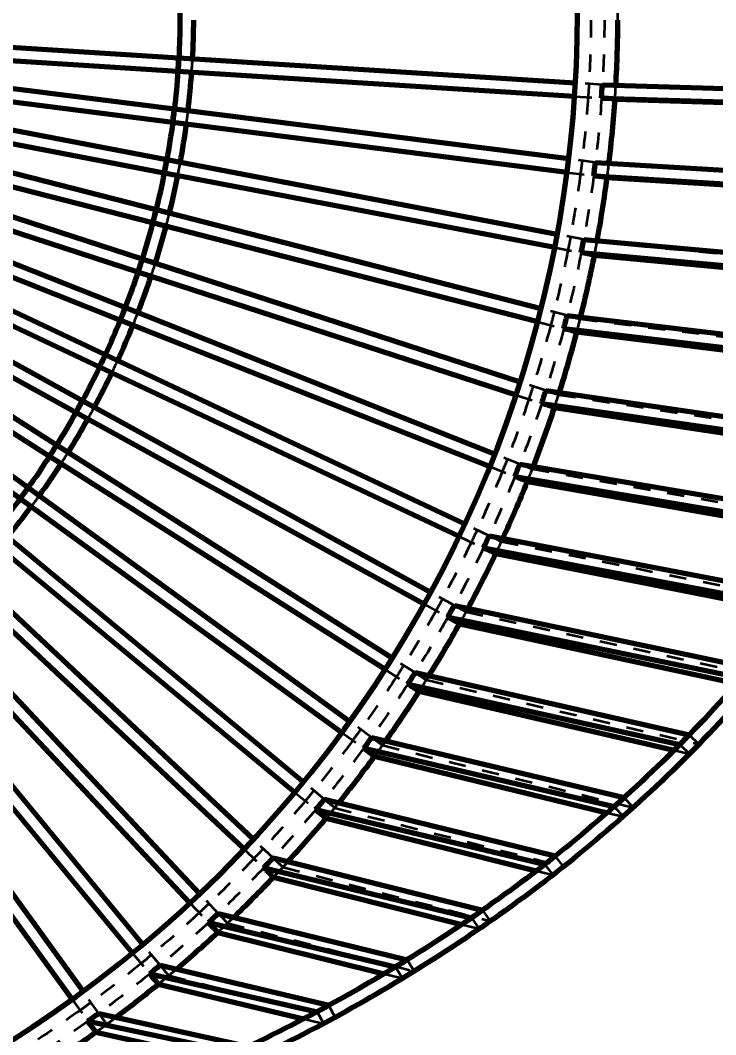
# Model space of a CAD drawing. Header units: inches. Extents: x -0.1 to 57.6, y -5.7 to 33.1.
# Drawn here: x 17.35 to 21.41, y 0.04 to 5.96 of the extents above; entities that cross this region are included whole.
import ezdxf

# ---------------------------------------------------------------- set-up
doc = ezdxf.new("R2010")
doc.units = ezdxf.units.IN
doc.header["$LTSCALE"] = 0.75
doc.header["$MEASUREMENT"] = 0
doc.linetypes.add('HIDDEN2', pattern=[0.1875, 0.125, -0.0625])
for name, color, linetype, lineweight in [('FD_Dimensions', 7, 'Continuous', 35), ('Hidden', 7, 'HIDDEN2', 35), ('Visible', 7, 'Continuous', 70)]:
    doc.layers.add(name, color=color, linetype=linetype, lineweight=lineweight)
doc.styles.get("Standard").update_dxf_attribs({"font": 'arial.ttf'})
doc.dimstyles.new('Dim-Standard', dxfattribs={"dimtxt": 0.5, "dimasz": 0.5, "dimexe": 0.3, "dimexo": 0.07, "dimgap": 0.2, "dimtad": 0, "dimtih": 1, "dimtoh": 1, "dimlfac": 0.083333, "dimzin": 12, "dimdsep": 46, "dimtxsty": 'Standard', "dimcen": 0, "dimazin": 3, "dimtp": 0.01, "dimtm": 0.01, "dimtfac": 1, "dimtofl": 0, "dimtmove": 0, "dimatfit": 3, "dimfxl": 1, "dimtolj": 1, "dimtzin": 12, "dimarcsym": 1})

# ---------------------------------------------------------------- blocks, each defined once
blk = doc.blocks.new('*D34')
at = {"layer": 'Defpoints', "color": 0, "transparency": 16777216}
for p in [(14.2015, 6.9399), (12.8403, 5.0597)]:
    blk.add_point(p, dxfattribs=at)
at = {"layer": 'FD_Dimensions', "color": 0, "lineweight": -2, "transparency": 16777216}
for p, q in [((19.0499, 13.6369), (14.4947, 7.3449)), ((20.0364, 13.6369), (19.0499, 13.6369))]:
    blk.add_line(p, q, dxfattribs=at)
blk.add_arc((13.5209, 5.9998), 1.1606, 39.28712, 149.40045, dxfattribs=at)
at = {"layer": 'FD_Dimensions', "color": 0, "transparency": 16777216}
blk.add_solid([(14.4272, 7.3938), (14.5622, 7.296), (14.2015, 6.9399)], dxfattribs=at)
at = {"layer": 'FD_Dimensions', "color": 0, "transparency": 16777216, "insert": (20.6713, 13.6369), "char_height": 0.5, "attachment_point": 5}
blk.add_mtext('\\A1;%%C4', dxfattribs=at)
blk = doc.blocks.new('*D35')
at = {"layer": 'Defpoints', "color": 0, "transparency": 16777216}
for p in [(15.1733, 7.6856), (11.8685, 4.3139)]:
    blk.add_point(p, dxfattribs=at)
at = {"layer": 'FD_Dimensions', "color": 0, "lineweight": -2, "transparency": 16777216}
for p, q in [((19.7959, 12.4016), (15.5233, 8.0427)), ((20.7809, 12.4016), (19.7959, 12.4016))]:
    blk.add_line(p, q, dxfattribs=at)
at = {"layer": 'FD_Dimensions', "color": 0, "transparency": 16777216}
blk.add_solid([(15.4638, 8.101), (15.5828, 7.9844), (15.1733, 7.6856)], dxfattribs=at)
at = {"layer": 'FD_Dimensions', "color": 0, "transparency": 16777216, "insert": (21.4172, 12.4016), "char_height": 0.5, "attachment_point": 5}
blk.add_mtext('\\A1;%%C8', dxfattribs=at)
blk = doc.blocks.new('*D36')
at = {"layer": 'Defpoints', "color": 0, "transparency": 16777216}
for p in [(17.4127, 8.7415), (9.6291, 3.258)]:
    blk.add_point(p, dxfattribs=at)
at = {"layer": 'FD_Dimensions', "color": 0, "lineweight": -2, "transparency": 16777216}
for p, q in [((21.135, 11.3638), (17.8215, 9.0295)), ((22.1206, 11.3638), (21.135, 11.3638))]:
    blk.add_line(p, q, dxfattribs=at)
blk.add_arc((13.5209, 5.9998), 4.7606, 32.76864, 38.77489, dxfattribs=at)
at = {"layer": 'FD_Dimensions', "color": 0, "transparency": 16777216}
blk.add_solid([(17.7735, 9.0976), (17.8695, 8.9614), (17.4127, 8.7415)], dxfattribs=at)
at = {"layer": 'FD_Dimensions', "color": 0, "transparency": 16777216, "insert": (22.9506, 11.3638), "char_height": 0.5, "attachment_point": 5}
blk.add_mtext('\\A1;%%C16', dxfattribs=at)
blk = doc.blocks.new('*D37')
at = {"layer": 'Defpoints', "color": 0, "transparency": 16777216}
for p in [(19.9996, 8.8598), (7.0422, 3.1398)]:
    blk.add_point(p, dxfattribs=at)
at = {"layer": 'FD_Dimensions', "color": 0, "lineweight": -2, "transparency": 16777216}
for p, q in [((22.5086, 9.9674), (20.457, 9.0617)), ((23.4469, 9.9674), (22.5086, 9.9674))]:
    blk.add_line(p, q, dxfattribs=at)
blk.add_arc((13.5209, 5.9998), 7.0819, 21.39175, 59.43367, dxfattribs=at)
at = {"layer": 'FD_Dimensions', "color": 0, "transparency": 16777216}
blk.add_solid([(20.4234, 9.1379), (20.4907, 8.9855), (19.9996, 8.8598)], dxfattribs=at)
at = {"layer": 'FD_Dimensions', "color": 0, "transparency": 16777216, "insert": (24.276, 9.9674), "char_height": 0.5, "attachment_point": 5}
blk.add_mtext('\\A1;%%C24', dxfattribs=at)

msp = doc.modelspace()

# ---------------------------------------------------------------- linework, layer by layer
at = {"layer": 'Hidden', "extrusion": (3.63318e-29, 2.96671e-13, -1)}
for p, q in [((20.7484, 5.5845), (20.5912, 5.5944)), ((20.7484, 5.5845), (20.5912, 5.5944)), ((20.7484, 5.5845), (20.5912, 5.5944)), ((20.7484, 5.5845), (20.5912, 5.5944)), ((20.7484, 5.5845), (20.5912, 5.5944)), ((20.7484, 5.5845), (20.7484, 5.5845)), ((20.7484, 5.5845), (20.7484, 5.5845)), ((20.7484, 5.5845), (20.7484, 5.5845)), ((20.7484, 5.5845), (20.7484, 5.5845)), ((20.7484, 5.5845), (20.7484, 5.5845)), ((20.8269, 5.5796), (23.1378, 5.5055)), ((20.5862, 5.5158), (20.7434, 5.5059)), ((20.5862, 5.5158), (20.7434, 5.5059)), ((20.5862, 5.5158), (20.7434, 5.5059)), ((20.5862, 5.5158), (20.7434, 5.5059)), ((20.5862, 5.5158), (20.7434, 5.5059)), ((20.7434, 5.5059), (20.7434, 5.5059)), ((20.7434, 5.5059), (20.7434, 5.5059)), ((20.7434, 5.5059), (20.7434, 5.5059)), ((20.7434, 5.5059), (20.7434, 5.5059)), ((20.7434, 5.5059), (20.7434, 5.5059)), ((20.708, 5.1315), (20.5518, 5.1513)), ((20.708, 5.1315), (20.5518, 5.1513)), ((20.708, 5.1315), (20.5518, 5.1513)), ((20.708, 5.1315), (20.5518, 5.1513)), ((20.708, 5.1315), (20.5518, 5.1513)), ((20.708, 5.1315), (20.708, 5.1315)), ((20.708, 5.1315), (20.708, 5.1315)), ((20.708, 5.1315), (20.708, 5.1315)), ((20.708, 5.1315), (20.708, 5.1315)), ((20.708, 5.1315), (20.708, 5.1315)), ((20.7861, 5.1216), (23.0635, 4.9766)), ((20.5419, 5.0731), (20.6981, 5.0534)), ((20.5419, 5.0731), (20.6981, 5.0534)), ((20.5419, 5.0731), (20.6981, 5.0534)), ((20.5419, 5.0731), (20.6981, 5.0534)), ((20.5419, 5.0731), (20.6981, 5.0534)), ((20.6981, 5.0534), (20.6981, 5.0534)), ((20.6981, 5.0534), (20.6981, 5.0534)), ((20.6981, 5.0534), (20.6981, 5.0534)), ((20.6981, 5.0534), (20.6981, 5.0534)), ((20.6981, 5.0534), (20.6981, 5.0534)), ((20.6393, 4.6819), (20.4846, 4.7115)), ((20.6393, 4.6819), (20.4846, 4.7115)), ((20.6393, 4.6819), (20.4846, 4.7115)), ((20.6393, 4.6819), (20.4846, 4.7115)), ((20.6393, 4.6819), (20.4846, 4.7115)), ((20.6393, 4.6819), (20.6393, 4.6819)), ((20.6393, 4.6819), (20.6393, 4.6819)), ((20.6393, 4.6819), (20.6393, 4.6819)), ((20.6393, 4.6819), (20.6393, 4.6819)), ((20.6393, 4.6819), (20.6393, 4.6819)), ((20.4699, 4.6341), (20.6246, 4.6046)), ((20.4699, 4.6341), (20.6246, 4.6046)), ((20.4699, 4.6341), (20.6246, 4.6046)), ((20.4699, 4.6341), (20.6246, 4.6046)), ((20.4699, 4.6341), (20.6246, 4.6046)), ((20.7167, 4.6672), (22.939, 4.4573)), ((20.6246, 4.6046), (20.6246, 4.6046)), ((20.6246, 4.6046), (20.6246, 4.6046)), ((20.6246, 4.6046), (20.6246, 4.6046)), ((20.6246, 4.6046), (20.6246, 4.6046)), ((20.6246, 4.6046), (20.6246, 4.6046)), ((20.5425, 4.2376), (20.39, 4.2767)), ((20.5425, 4.2376), (20.39, 4.2767)), ((20.5425, 4.2376), (20.39, 4.2767)), ((20.5425, 4.2376), (20.39, 4.2767)), ((20.5425, 4.2376), (20.39, 4.2767)), ((20.5425, 4.2376), (20.5425, 4.2376)), ((20.5425, 4.2376), (20.5425, 4.2376)), ((20.5425, 4.2376), (20.5425, 4.2376)), ((20.5425, 4.2376), (20.5425, 4.2376)), ((20.5425, 4.2376), (20.5425, 4.2376)), ((20.6188, 4.218), (22.7667, 3.952)), ((20.3704, 4.2005), (20.5229, 4.1613)), ((20.3704, 4.2005), (20.5229, 4.1613)), ((20.3704, 4.2005), (20.5229, 4.1613)), ((20.3704, 4.2005), (20.5229, 4.1613)), ((20.3704, 4.2005), (20.5229, 4.1613)), ((20.5229, 4.1613), (20.5229, 4.1613)), ((20.5229, 4.1613), (20.5229, 4.1613)), ((20.5229, 4.1613), (20.5229, 4.1613)), ((20.5229, 4.1613), (20.5229, 4.1613)), ((20.5229, 4.1613), (20.5229, 4.1613)), ((20.418, 3.8002), (20.2682, 3.8488)), ((20.418, 3.8002), (20.2682, 3.8488)), ((20.418, 3.8002), (20.2682, 3.8488)), ((20.418, 3.8002), (20.2682, 3.8488)), ((20.418, 3.8002), (20.2682, 3.8488)), ((20.418, 3.8002), (20.418, 3.8002)), ((20.418, 3.8002), (20.418, 3.8002)), ((20.418, 3.8002), (20.418, 3.8002)), ((20.418, 3.8002), (20.418, 3.8002)), ((20.418, 3.8002), (20.418, 3.8002)), ((20.2439, 3.7739), (20.3937, 3.7253)), ((20.2439, 3.7739), (20.3937, 3.7253)), ((20.2439, 3.7739), (20.3937, 3.7253)), ((20.2439, 3.7739), (20.3937, 3.7253)), ((20.2439, 3.7739), (20.3937, 3.7253)), ((20.4929, 3.7758), (22.5499, 3.4642)), ((20.3937, 3.7253), (20.3937, 3.7253)), ((20.3937, 3.7253), (20.3937, 3.7253)), ((20.3937, 3.7253), (20.3937, 3.7253)), ((20.3937, 3.7253), (20.3937, 3.7253)), ((20.3937, 3.7253), (20.3937, 3.7253)), ((20.2663, 3.3714), (20.1199, 3.4294)), ((20.2663, 3.3714), (20.1199, 3.4294)), ((20.2663, 3.3714), (20.1199, 3.4294)), ((20.2663, 3.3714), (20.1199, 3.4294)), ((20.2663, 3.3714), (20.1199, 3.4294)), ((20.0909, 3.3562), (20.2373, 3.2982)), ((20.0909, 3.3562), (20.2373, 3.2982)), ((20.0909, 3.3562), (20.2373, 3.2982)), ((20.0909, 3.3562), (20.2373, 3.2982)), ((20.0909, 3.3562), (20.2373, 3.2982)), ((20.2663, 3.3714), (20.2663, 3.3714)), ((20.2663, 3.3714), (20.2663, 3.3714)), ((20.2663, 3.3714), (20.2663, 3.3714)), ((20.2663, 3.3714), (20.2663, 3.3714)), ((20.2663, 3.3714), (20.2663, 3.3714)), ((20.3395, 3.3424), (22.2922, 2.997)), ((20.2373, 3.2982), (20.2373, 3.2982)), ((20.2373, 3.2982), (20.2373, 3.2982)), ((20.2373, 3.2982), (20.2373, 3.2982)), ((20.2373, 3.2982), (20.2373, 3.2982)), ((20.2373, 3.2982), (20.2373, 3.2982)), ((20.0879, 2.9531), (19.9455, 3.0201)), ((20.0879, 2.9531), (19.9455, 3.0201)), ((20.0879, 2.9531), (19.9455, 3.0201)), ((20.0879, 2.9531), (19.9455, 3.0201)), ((20.0879, 2.9531), (19.9455, 3.0201)), ((19.9119, 2.9489), (20.0544, 2.8818)), ((19.9119, 2.9489), (20.0544, 2.8818)), ((19.9119, 2.9489), (20.0544, 2.8818)), ((19.9119, 2.9489), (20.0544, 2.8818)), ((19.9119, 2.9489), (20.0544, 2.8818)), ((20.0879, 2.9531), (20.0879, 2.9531)), ((20.0879, 2.9531), (20.0879, 2.9531)), ((20.0879, 2.9531), (20.0879, 2.9531)), ((20.0879, 2.9531), (20.0879, 2.9531)), ((20.0879, 2.9531), (20.0879, 2.9531)), ((20.1592, 2.9195), (21.9975, 2.5523)), ((20.0544, 2.8818), (20.0544, 2.8818)), ((20.0544, 2.8818), (20.0544, 2.8818)), ((20.0544, 2.8818), (20.0544, 2.8818)), ((20.0544, 2.8818), (20.0544, 2.8818)), ((20.0544, 2.8818), (20.0544, 2.8818)), ((19.8837, 2.5467), (19.7457, 2.6226)), ((19.8837, 2.5467), (19.7457, 2.6226)), ((19.8837, 2.5467), (19.7457, 2.6226)), ((19.8837, 2.5467), (19.7457, 2.6226)), ((19.8837, 2.5467), (19.7457, 2.6226)), ((19.7077, 2.5536), (19.8458, 2.4777)), ((19.7077, 2.5536), (19.8458, 2.4777)), ((19.7077, 2.5536), (19.8458, 2.4777)), ((19.7077, 2.5536), (19.8458, 2.4777)), ((19.7077, 2.5536), (19.8458, 2.4777)), ((19.8837, 2.5467), (19.8837, 2.5467)), ((19.8837, 2.5467), (19.8837, 2.5467)), ((19.8837, 2.5467), (19.8837, 2.5467)), ((19.8837, 2.5467), (19.8837, 2.5467)), ((19.8837, 2.5467), (19.8837, 2.5467)), ((19.9527, 2.5088), (21.6695, 2.1318)), ((19.8458, 2.4777), (19.8458, 2.4777)), ((19.8458, 2.4777), (19.8458, 2.4777)), ((19.8458, 2.4777), (19.8458, 2.4777)), ((19.8458, 2.4777), (19.8458, 2.4777)), ((19.8458, 2.4777), (19.8458, 2.4777)), ((19.6543, 2.154), (19.5213, 2.2384)), ((19.6543, 2.154), (19.5213, 2.2384)), ((19.6543, 2.154), (19.5213, 2.2384)), ((19.6543, 2.154), (19.5213, 2.2384)), ((19.6543, 2.154), (19.5213, 2.2384)), ((19.4792, 2.1719), (19.6121, 2.0875)), ((19.4792, 2.1719), (19.6121, 2.0875)), ((19.4792, 2.1719), (19.6121, 2.0875)), ((19.4792, 2.1719), (19.6121, 2.0875)), ((19.4792, 2.1719), (19.6121, 2.0875)), ((19.6543, 2.154), (19.6543, 2.154)), ((19.6543, 2.154), (19.6543, 2.154)), ((19.6543, 2.154), (19.6543, 2.154)), ((19.6543, 2.154), (19.6543, 2.154)), ((19.6543, 2.154), (19.6543, 2.154)), ((19.6121, 2.0875), (19.6121, 2.0875)), ((19.6121, 2.0875), (19.6121, 2.0875)), ((19.6121, 2.0875), (19.6121, 2.0875)), ((19.6121, 2.0875), (19.6121, 2.0875)), ((19.6121, 2.0875), (19.6121, 2.0875)), ((19.7208, 2.1118), (21.3119, 1.7364)), ((19.4007, 1.7765), (19.2733, 1.8691)), ((19.4007, 1.7765), (19.2733, 1.8691)), ((19.4007, 1.7765), (19.2733, 1.8691)), ((19.4007, 1.7765), (19.2733, 1.8691)), ((19.4007, 1.7765), (19.2733, 1.8691)), ((19.227, 1.8054), (19.3544, 1.7128)), ((19.227, 1.8054), (19.3544, 1.7128)), ((19.227, 1.8054), (19.3544, 1.7128)), ((19.227, 1.8054), (19.3544, 1.7128)), ((19.227, 1.8054), (19.3544, 1.7128)), ((19.4007, 1.7765), (19.4007, 1.7765)), ((19.4007, 1.7765), (19.4007, 1.7765)), ((19.4007, 1.7765), (19.4007, 1.7765)), ((19.4007, 1.7765), (19.4007, 1.7765)), ((19.4007, 1.7765), (19.4007, 1.7765)), ((21.3119, 1.7364), (21.2557, 1.7915)), ((19.4644, 1.7302), (20.9281, 1.3666)), ((21.2006, 1.7353), (21.2568, 1.6802)), ((19.3544, 1.7128), (19.3544, 1.7128)), ((19.3544, 1.7128), (19.3544, 1.7128)), ((19.3544, 1.7128), (19.3544, 1.7128)), ((19.3544, 1.7128), (19.3544, 1.7128)), ((19.3544, 1.7128), (19.3544, 1.7128)), ((21.1665, 1.7011), (21.2568, 1.6802)), ((19.1239, 1.4156), (19.0026, 1.516)), ((19.1239, 1.4156), (19.0026, 1.516)), ((19.1239, 1.4156), (19.0026, 1.516)), ((19.1239, 1.4156), (19.0026, 1.516)), ((19.1239, 1.4156), (19.0026, 1.516)), ((18.9524, 1.4553), (19.0738, 1.355)), ((18.9524, 1.4553), (19.0738, 1.355)), ((18.9524, 1.4553), (19.0738, 1.355)), ((18.9524, 1.4553), (19.0738, 1.355)), ((18.9524, 1.4553), (19.0738, 1.355)), ((20.9281, 1.3666), (20.8757, 1.4253)), ((19.1239, 1.4156), (19.1239, 1.4156)), ((19.1239, 1.4156), (19.1239, 1.4156)), ((19.1239, 1.4156), (19.1239, 1.4156)), ((19.1239, 1.4156), (19.1239, 1.4156)), ((19.1239, 1.4156), (19.1239, 1.4156)), ((19.1846, 1.3654), (20.5212, 1.0225)), ((20.8169, 1.3728), (20.8694, 1.3141)), ((19.0738, 1.355), (19.0738, 1.355)), ((19.0738, 1.355), (19.0738, 1.355)), ((19.0738, 1.355), (19.0738, 1.355)), ((19.0738, 1.355), (19.0738, 1.355)), ((19.0738, 1.355), (19.0738, 1.355)), ((20.776, 1.3368), (20.8694, 1.3141)), ((18.825, 1.0729), (18.7103, 1.1807)), ((18.825, 1.0729), (18.7103, 1.1807)), ((18.825, 1.0729), (18.7103, 1.1807)), ((18.825, 1.0729), (18.7103, 1.1807)), ((18.825, 1.0729), (18.7103, 1.1807)), ((18.6563, 1.1233), (18.7711, 1.0155)), ((18.6563, 1.1233), (18.7711, 1.0155)), ((18.6563, 1.1233), (18.7711, 1.0155)), ((18.6563, 1.1233), (18.7711, 1.0155)), ((18.6563, 1.1233), (18.7711, 1.0155)), ((18.825, 1.0729), (18.825, 1.0729)), ((18.825, 1.0729), (18.825, 1.0729)), ((18.825, 1.0729), (18.825, 1.0729)), ((18.825, 1.0729), (18.825, 1.0729)), ((18.825, 1.0729), (18.825, 1.0729)), ((20.5212, 1.0225), (20.4726, 1.0844)), ((18.7711, 1.0155), (18.7711, 1.0155)), ((18.7711, 1.0155), (18.7711, 1.0155)), ((18.7711, 1.0155), (18.7711, 1.0155)), ((18.7711, 1.0155), (18.7711, 1.0155)), ((18.7711, 1.0155), (18.7711, 1.0155)), ((18.8825, 1.019), (20.094, 0.7042)), ((20.4107, 1.0357), (20.4593, 0.9739)), ((20.362, 0.9982), (20.4593, 0.9739)), ((18.5052, 0.7495), (18.3974, 0.8643)), ((18.5052, 0.7495), (18.3974, 0.8643)), ((18.5052, 0.7495), (18.3974, 0.8643)), ((18.5052, 0.7495), (18.3974, 0.8643)), ((18.5052, 0.7495), (18.3974, 0.8643)), ((18.34, 0.8104), (18.4478, 0.6956)), ((18.34, 0.8104), (18.4478, 0.6956)), ((18.34, 0.8104), (18.4478, 0.6956)), ((18.34, 0.8104), (18.4478, 0.6956)), ((18.34, 0.8104), (18.4478, 0.6956)), ((18.5052, 0.7495), (18.5052, 0.7495)), ((18.5052, 0.7495), (18.5052, 0.7495)), ((18.5052, 0.7495), (18.5052, 0.7495)), ((18.5052, 0.7495), (18.5052, 0.7495)), ((18.5052, 0.7495), (18.5052, 0.7495)), ((19.9845, 0.724), (20.0293, 0.6593)), ((20.094, 0.7042), (20.0492, 0.7688)), ((18.4478, 0.6956), (18.4478, 0.6956)), ((18.4478, 0.6956), (18.4478, 0.6956)), ((18.4478, 0.6956), (18.4478, 0.6956)), ((18.4478, 0.6956), (18.4478, 0.6956)), ((18.4478, 0.6956), (18.4478, 0.6956)), ((18.5591, 0.6921), (19.6491, 0.4114)), ((19.9273, 0.685), (20.0293, 0.6593)), ((18.1657, 0.4469), (18.0653, 0.5683)), ((18.1657, 0.4469), (18.0653, 0.5683)), ((18.1657, 0.4469), (18.0653, 0.5683)), ((18.1657, 0.4469), (18.0653, 0.5683)), ((18.1657, 0.4469), (18.0653, 0.5683)), ((18.0047, 0.5181), (18.105, 0.3967)), ((18.0047, 0.5181), (18.105, 0.3967)), ((18.0047, 0.5181), (18.105, 0.3967)), ((18.0047, 0.5181), (18.105, 0.3967)), ((18.0047, 0.5181), (18.105, 0.3967)), ((19.6491, 0.4114), (19.608, 0.4784)), ((18.1657, 0.4469), (18.1657, 0.4469)), ((18.1657, 0.4469), (18.1657, 0.4469)), ((18.1657, 0.4469), (18.1657, 0.4469)), ((18.1657, 0.4469), (18.1657, 0.4469)), ((18.1657, 0.4469), (18.1657, 0.4469)), ((19.5408, 0.4373), (19.5819, 0.3702)), ((18.105, 0.3967), (18.105, 0.3967)), ((18.105, 0.3967), (18.105, 0.3967)), ((18.105, 0.3967), (18.105, 0.3967)), ((18.105, 0.3967), (18.105, 0.3967)), ((18.105, 0.3967), (18.105, 0.3967)), ((18.2159, 0.3863), (19.1887, 0.1437)), ((19.4739, 0.397), (19.5819, 0.3702)), ((17.6516, 0.2474), (17.7442, 0.1199)), ((17.6516, 0.2474), (17.7442, 0.1199)), ((17.6516, 0.2474), (17.7442, 0.1199)), ((17.6516, 0.2474), (17.7442, 0.1199)), ((17.6516, 0.2474), (17.7442, 0.1199)), ((17.8079, 0.1662), (17.7153, 0.2936)), ((17.8079, 0.1662), (17.7153, 0.2936)), ((17.8079, 0.1662), (17.7153, 0.2936)), ((17.8079, 0.1662), (17.7153, 0.2936)), ((17.8079, 0.1662), (17.7153, 0.2936)), ((19.1887, 0.1437), (19.1512, 0.2129)), ((17.7442, 0.1199), (17.7442, 0.1199)), ((17.7442, 0.1199), (17.7442, 0.1199)), ((17.7442, 0.1199), (17.7442, 0.1199)), ((17.7442, 0.1199), (17.7442, 0.1199)), ((17.7442, 0.1199), (17.7442, 0.1199)), ((17.8079, 0.1662), (17.8079, 0.1662)), ((17.8079, 0.1662), (17.8079, 0.1662)), ((17.8079, 0.1662), (17.8079, 0.1662)), ((17.8079, 0.1662), (17.8079, 0.1662)), ((17.8079, 0.1662), (17.8079, 0.1662)), ((19.0035, 0.1339), (19.1194, 0.1063)), ((19.082, 0.1755), (19.1194, 0.1063)), ((17.8542, 0.1025), (18.7148, -0.0991))]:
    msp.add_line(p, q, dxfattribs=at)
at = {"layer": 'Hidden'}
for radius, start, end in [(7.3181, 359.69176, 0.30824), (7.2394, 356.08841, 356.71159), (7.2394, 356.08841, 356.71159), (7.2394, 356.08841, 356.71159), (7.2394, 356.08841, 356.71159), (7.3181, 356.09176, 356.70824), (7.3181, 356.70824, 356.72796), (7.2394, 352.48841, 353.11159), (7.2394, 352.48841, 353.11159), (7.2394, 352.48841, 353.11159), (7.2394, 352.48841, 353.11159), (7.3181, 352.49176, 353.10824), (7.3181, 353.10824, 353.148), (7.2394, 348.88841, 349.51159), (7.2394, 348.88841, 349.51159), (7.2394, 348.88841, 349.51159), (7.2394, 348.88841, 349.51159), (7.3181, 348.89176, 349.50824), (7.3181, 349.50824, 349.56872), (7.2394, 345.28841, 345.91159), (7.2394, 345.28841, 345.91159), (7.2394, 345.28841, 345.91159), (7.2394, 345.28841, 345.91159), (7.3181, 345.29176, 345.90824), (7.3181, 345.90824, 345.99048), (7.2394, 341.68841, 342.31159), (7.2394, 341.68841, 342.31159), (7.2394, 341.68841, 342.31159), (7.2394, 341.68841, 342.31159), (7.3181, 342.30824, 342.41362), (7.3181, 341.69176, 342.30824), (7.2394, 338.08841, 338.71159), (7.2394, 338.08841, 338.71159), (7.2394, 338.08841, 338.71159), (7.2394, 338.08841, 338.71159), (7.3181, 338.09176, 338.70824), (7.3181, 338.70824, 338.8385), (7.2394, 334.48841, 335.11159), (7.2394, 334.48841, 335.11159), (7.2394, 334.48841, 335.11159), (7.2394, 334.48841, 335.11159), (7.3181, 334.49176, 335.10824), (7.3181, 335.10824, 335.26551), (7.2394, 330.88841, 331.51159), (7.2394, 330.88841, 331.51159), (7.2394, 330.88841, 331.51159), (7.2394, 330.88841, 331.51159), (7.3181, 330.89176, 331.50824), (7.3181, 331.50824, 331.69509), (7.2394, 327.28841, 327.91159), (7.2394, 327.28841, 327.91159), (7.2394, 327.28841, 327.91159), (7.2394, 327.28841, 327.91159), (7.3181, 327.90824, 328.12775), (7.3181, 327.29176, 327.90824), (7.2394, 323.68841, 324.31159), (7.2394, 323.68841, 324.31159), (7.2394, 323.68841, 324.31159), (7.2394, 323.68841, 324.31159), (7.3181, 323.69176, 324.30824), (7.3181, 324.30824, 324.56415), (7.2394, 320.08841, 320.71159), (7.2394, 320.08841, 320.71159), (7.2394, 320.08841, 320.71159), (7.2394, 320.08841, 320.71159), (7.3181, 320.09176, 320.70824), (7.3181, 320.70824, 321.00516), (7.2394, 316.48841, 317.11159), (7.2394, 316.48841, 317.11159), (7.2394, 316.48841, 317.11159), (7.2394, 316.48841, 317.11159), (7.3181, 316.49176, 317.10824), (7.3181, 317.10824, 317.45195), (7.2394, 312.88841, 313.51159), (7.2394, 312.88841, 313.51159), (7.2394, 312.88841, 313.51159), (7.2394, 312.88841, 313.51159), (7.3181, 313.50824, 313.90619), (7.3181, 312.89176, 313.50824), (7.2394, 309.28841, 309.91159), (7.2394, 309.28841, 309.91159), (7.2394, 309.28841, 309.91159), (7.2394, 309.28841, 309.91159), (7.3181, 309.90824, 310.37033), (7.3181, 309.29176, 309.90824), (7.2394, 305.68841, 306.31159), (7.2394, 305.68841, 306.31159), (7.2394, 305.68841, 306.31159), (7.2394, 305.68841, 306.31159), (7.3181, 306.30824, 306.84813), (7.3181, 305.69176, 306.30824)]:
    msp.add_arc((13.5209, 5.9998), radius, start, end, dxfattribs=at)
at = {"layer": 'Hidden', "extrusion": (3.63318e-29, 2.96671e-13, -1)}
for radius, start, end in [(7.1606, 180.31502, 183.28498), (7.2394, 180.31159, 183.28841), (4.8394, 183.13387, 184.06613), (4.8394, 183.13387, 184.06613), (7.1606, 183.28498, 183.91502), (7.1606, 183.28498, 183.91502), (7.1606, 183.28498, 183.91502), (7.1606, 183.28498, 183.91502), (7.1606, 183.28498, 183.91502), (7.2394, 183.28841, 183.91159), (7.1606, 183.91502, 186.88498), (7.2394, 183.91159, 186.88841), (4.8394, 186.73387, 187.66613), (4.8394, 186.73387, 187.66613), (4.8394, 190.33387, 191.26613), (4.8394, 190.33387, 191.26613), (7.1606, 186.88498, 187.51502), (7.1606, 186.88498, 187.51502), (7.1606, 186.88498, 187.51502), (7.1606, 186.88498, 187.51502), (7.1606, 186.88498, 187.51502), (7.2394, 186.88841, 187.51159), (7.1606, 187.51502, 190.48498), (7.2394, 187.51159, 190.48841), (4.8394, 193.93387, 194.86613), (4.8394, 193.93387, 194.86613), (7.1606, 190.48498, 191.11502), (7.1606, 190.48498, 191.11502), (7.1606, 190.48498, 191.11502), (7.1606, 190.48498, 191.11502), (7.1606, 190.48498, 191.11502), (7.2394, 190.48841, 191.11159), (7.1606, 191.11502, 194.08498), (7.2394, 191.11159, 194.08841), (4.8394, 197.53387, 198.46613), (4.8394, 197.53387, 198.46613), (4.8394, 201.13387, 202.06613), (4.8394, 201.13387, 202.06613), (7.1606, 194.08498, 194.71502), (7.1606, 194.08498, 194.71502), (7.1606, 194.08498, 194.71502), (7.1606, 194.08498, 194.71502), (7.1606, 194.08498, 194.71502), (7.2394, 194.08841, 194.71159), (7.1606, 194.71502, 197.68498), (7.2394, 194.71159, 197.68841), (4.8394, 204.73387, 205.66613), (4.8394, 204.73387, 205.66613), (7.1606, 197.68498, 198.31502), (7.1606, 197.68498, 198.31502), (7.1606, 197.68498, 198.31502), (7.1606, 197.68498, 198.31502), (7.1606, 197.68498, 198.31502), (7.2394, 197.68841, 198.31159), (7.1606, 198.31502, 201.28498), (4.8394, 208.33387, 209.26613), (4.8394, 208.33387, 209.26613), (7.2394, 198.31159, 201.28841), (4.8394, 211.93387, 212.86613), (4.8394, 211.93387, 212.86613), (7.1606, 201.28498, 201.91502), (7.1606, 201.28498, 201.91502), (7.1606, 201.28498, 201.91502), (7.1606, 201.28498, 201.91502), (7.1606, 201.28498, 201.91502), (7.1606, 201.91502, 204.88498), (7.2394, 201.28841, 201.91159), (7.2394, 201.91159, 204.88841), (4.8394, 215.53387, 216.46613), (4.8394, 215.53387, 216.46613), (7.1606, 204.88498, 205.51502), (7.1606, 204.88498, 205.51502), (7.1606, 204.88498, 205.51502), (7.1606, 204.88498, 205.51502), (7.1606, 204.88498, 205.51502), (7.1606, 205.51502, 208.48498), (7.2394, 204.88841, 205.51159), (7.2394, 205.51159, 208.48841), (7.1606, 208.48498, 209.11502), (7.1606, 208.48498, 209.11502), (7.1606, 208.48498, 209.11502), (7.1606, 208.48498, 209.11502), (7.1606, 208.48498, 209.11502), (7.2394, 208.48841, 209.11159), (7.1606, 209.11502, 212.08498), (7.2394, 209.11159, 212.08841), (7.1606, 212.08498, 212.71502), (7.1606, 212.08498, 212.71502), (7.1606, 212.08498, 212.71502), (7.1606, 212.08498, 212.71502), (7.1606, 212.08498, 212.71502), (7.2394, 212.08841, 212.71159), (7.1606, 212.71502, 215.68498), (7.2394, 212.71159, 215.68841), (7.1606, 215.68498, 216.31502), (7.1606, 215.68498, 216.31502), (7.1606, 215.68498, 216.31502), (7.1606, 215.68498, 216.31502), (7.1606, 215.68498, 216.31502), (7.2394, 215.68841, 216.31159), (7.1606, 216.31502, 219.28498), (7.2394, 216.31159, 219.28841), (7.1606, 219.28498, 219.91502), (7.1606, 219.28498, 219.91502), (7.1606, 219.28498, 219.91502), (7.1606, 219.28498, 219.91502), (7.1606, 219.28498, 219.91502), (7.1606, 219.91502, 222.88498), (7.2394, 219.28841, 219.91159), (7.2394, 219.91159, 222.88841), (7.1606, 222.88498, 223.51502), (7.1606, 222.88498, 223.51502), (7.1606, 222.88498, 223.51502), (7.1606, 222.88498, 223.51502), (7.1606, 222.88498, 223.51502), (7.1606, 223.51502, 226.48498), (7.2394, 222.88841, 223.51159), (7.2394, 223.51159, 226.48841), (7.1606, 226.48498, 227.11502), (7.1606, 226.48498, 227.11502), (7.1606, 226.48498, 227.11502), (7.1606, 226.48498, 227.11502), (7.1606, 226.48498, 227.11502), (7.1606, 227.11502, 230.08498), (7.2394, 226.48841, 227.11159), (7.2394, 227.11159, 230.08841), (7.1606, 230.08498, 230.71502), (7.1606, 230.08498, 230.71502), (7.1606, 230.08498, 230.71502), (7.1606, 230.08498, 230.71502), (7.1606, 230.08498, 230.71502), (7.1606, 230.71502, 233.68498), (7.2394, 230.08841, 230.71159), (7.2394, 230.71159, 233.68841), (7.1606, 234.31502, 237.28498), (7.1606, 233.68498, 234.31502), (7.1606, 233.68498, 234.31502), (7.1606, 233.68498, 234.31502), (7.1606, 233.68498, 234.31502), (7.1606, 233.68498, 234.31502), (7.2394, 234.31159, 237.28841), (7.2394, 233.68841, 234.31159)]:
    msp.add_arc((-13.5209, 5.9998), radius, start, end, dxfattribs=at)
at = {"layer": 'Hidden'}
for points in [[(20.7484, 5.5845), (20.7745, 5.5829), (20.8007, 5.5812), (20.8269, 5.5796)], [(20.708, 5.1315), (20.7341, 5.1282), (20.7601, 5.1249), (20.7861, 5.1216)], [(20.6393, 4.6819), (20.6651, 4.677), (20.6909, 4.6721), (20.7167, 4.6672)], [(20.5425, 4.2376), (20.5679, 4.2311), (20.5934, 4.2245), (20.6188, 4.218)], [(20.418, 3.8002), (20.443, 3.7921), (20.4679, 3.7839), (20.4929, 3.7758)], [(20.2663, 3.3714), (20.2907, 3.3618), (20.3151, 3.3521), (20.3395, 3.3424)], [(20.0879, 2.9531), (20.1117, 2.9419), (20.1354, 2.9307), (20.1592, 2.9195)], [(19.8837, 2.5467), (19.9067, 2.5341), (19.9297, 2.5214), (19.9527, 2.5088)], [(19.6543, 2.154), (19.6765, 2.14), (19.6986, 2.1259), (19.7208, 2.1118)], [(19.4007, 1.7765), (19.422, 1.7611), (19.4432, 1.7456), (19.4644, 1.7302)], [(21.2844, 1.7082), (21.2936, 1.7176), (21.3028, 1.727), (21.3119, 1.7364)], [(21.2568, 1.6802), (21.266, 1.6895), (21.2753, 1.6988), (21.2844, 1.7082)], [(19.1239, 1.4156), (19.1442, 1.3989), (19.1644, 1.3822), (19.1846, 1.3654)], [(20.8988, 1.3403), (20.9086, 1.349), (20.9184, 1.3578), (20.9281, 1.3666)], [(20.8694, 1.3141), (20.8792, 1.3228), (20.889, 1.3315), (20.8988, 1.3403)], [(18.825, 1.0729), (18.8442, 1.0549), (18.8633, 1.0369), (18.8825, 1.019)], [(20.4903, 0.9981), (20.5006, 1.0062), (20.5109, 1.0143), (20.5212, 1.0225)], [(20.4593, 0.9739), (20.4697, 0.9819), (20.48, 0.99), (20.4903, 0.9981)], [(18.5052, 0.7495), (18.5232, 0.7304), (18.5412, 0.7113), (18.5591, 0.6921)], [(20.0293, 0.6593), (20.0401, 0.6667), (20.051, 0.6741), (20.0617, 0.6816)], [(20.0617, 0.6816), (20.0725, 0.6891), (20.0833, 0.6966), (20.094, 0.7042)], [(18.1657, 0.4469), (18.1824, 0.4267), (18.1992, 0.4065), (18.2159, 0.3863)], [(19.5819, 0.3702), (19.5932, 0.377), (19.6044, 0.3838), (19.6156, 0.3907)], [(19.6156, 0.3907), (19.6268, 0.3975), (19.6379, 0.4044), (19.6491, 0.4114)], [(17.8079, 0.1662), (17.8233, 0.145), (17.8387, 0.1238), (17.8542, 0.1025)], [(19.1194, 0.1063), (19.131, 0.1124), (19.1426, 0.1186), (19.1541, 0.1249)], [(19.1541, 0.1249), (19.1656, 0.1311), (19.1772, 0.1374), (19.1887, 0.1437)]]:
    msp.add_open_spline(points, degree=3, dxfattribs=at)
at = {"layer": 'Visible', "extrusion": (3.63318e-29, 2.96671e-13, -1)}
for p, q in [((18.2744, 5.7402), (15.879, 5.8909)), ((18.2695, 5.6616), (15.8741, 5.8123)), ((18.2488, 5.4422), (15.8675, 5.743)), ((20.5912, 5.5944), (18.2744, 5.7402)), ((20.5912, 5.5944), (18.2744, 5.7402)), ((18.2389, 5.3641), (15.8577, 5.6649)), ((20.5862, 5.5158), (18.2695, 5.6616)), ((20.5862, 5.5158), (18.2695, 5.6616)), ((18.2044, 5.1464), (15.8468, 5.5962)), ((20.7484, 5.5845), (23.0594, 5.5132)), ((18.1897, 5.0691), (15.832, 5.5188)), ((20.7434, 5.5059), (23.0517, 5.4348)), ((18.1416, 4.854), (15.8168, 5.4509)), ((20.822, 5.501), (23.0512, 5.4296)), ((20.5518, 5.1513), (18.2488, 5.4422)), ((20.5518, 5.1513), (18.2488, 5.4422)), ((18.122, 4.7778), (15.7973, 5.3747)), ((20.5419, 5.0731), (18.2389, 5.3641)), ((20.5419, 5.0731), (18.2389, 5.3641)), ((18.0605, 4.5662), (15.7779, 5.3078)), ((18.0362, 4.4913), (15.7535, 5.233)), ((17.9616, 4.2839), (15.7299, 5.1675)), ((17.9326, 4.2107), (15.701, 5.0943)), ((20.4846, 4.7115), (18.2044, 5.1464)), ((20.4846, 4.7115), (18.2044, 5.1464)), ((20.708, 5.1315), (22.9863, 4.9918)), ((20.4699, 4.6341), (18.1897, 5.0691)), ((20.4699, 4.6341), (18.1897, 5.0691)), ((20.6981, 5.0534), (22.9711, 4.9146)), ((20.7763, 5.0435), (22.969, 4.9044)), ((17.8451, 4.0085), (15.6733, 5.0304)), ((17.8115, 3.9372), (15.6398, 4.9592)), ((17.7115, 3.7409), (15.6082, 4.8972)), ((20.39, 4.2767), (18.1416, 4.854)), ((20.39, 4.2767), (18.1416, 4.854)), ((17.6736, 3.6719), (15.5703, 4.8282)), ((17.5614, 3.4822), (15.5349, 4.7683)), ((20.3704, 4.2005), (18.122, 4.7778)), ((20.3704, 4.2005), (18.122, 4.7778)), ((17.5192, 3.4157), (15.4927, 4.7018)), ((20.6393, 4.6819), (22.8635, 4.4798)), ((17.3953, 3.2335), (15.4536, 4.6443)), ((17.3491, 3.1698), (15.4073, 4.5806)), ((20.2682, 3.8488), (18.0605, 4.5662)), ((20.2682, 3.8488), (18.0605, 4.5662)), ((20.6246, 4.6046), (22.8411, 4.4043)), ((20.7019, 4.5898), (22.8365, 4.3894)), ((20.2439, 3.7739), (18.0362, 4.4913)), ((20.2439, 3.7739), (18.0362, 4.4913)), ((20.1199, 3.4294), (17.9616, 4.2839)), ((20.1199, 3.4294), (17.9616, 4.2839)), ((20.0909, 3.3562), (17.9326, 4.2107)), ((20.0909, 3.3562), (17.9326, 4.2107)), ((20.5425, 4.2376), (22.6936, 3.9812)), ((20.5229, 4.1613), (22.6644, 3.9081)), ((20.5992, 4.1417), (22.6565, 3.8888)), ((19.9455, 3.0201), (17.8451, 4.0085)), ((19.9455, 3.0201), (17.8451, 4.0085)), ((19.9119, 2.9489), (17.8115, 3.9372)), ((19.9119, 2.9489), (17.8115, 3.9372)), ((20.418, 3.8002), (22.4797, 3.4998)), ((19.7457, 2.6226), (17.7115, 3.7409)), ((19.7457, 2.6226), (17.7115, 3.7409)), ((19.7077, 2.5536), (17.6736, 3.6719)), ((19.7077, 2.5536), (17.6736, 3.6719)), ((20.3937, 3.7253), (22.4441, 3.4295)), ((20.4686, 3.7009), (22.4322, 3.4063)), ((19.5213, 2.2384), (17.5614, 3.4822)), ((19.5213, 2.2384), (17.5614, 3.4822)), ((19.4792, 2.1719), (17.5192, 3.4157)), ((19.4792, 2.1719), (17.5192, 3.4157)), ((20.2663, 3.3714), (22.2252, 3.0382)), ((20.2373, 3.2982), (22.1839, 2.9712)), ((20.3105, 3.2692), (22.1673, 2.9445)), ((19.2733, 1.8691), (17.3953, 3.2335)), ((19.2733, 1.8691), (17.3953, 3.2335)), ((19.227, 1.8054), (17.3491, 3.1698)), ((19.227, 1.8054), (17.3491, 3.1698)), ((19.0026, 1.516), (17.214, 2.9957)), ((19.0026, 1.516), (17.214, 2.9957)), ((18.9524, 1.4553), (17.1638, 2.935)), ((18.9524, 1.4553), (17.1638, 2.935)), ((20.0879, 2.9531), (21.9339, 2.5988)), ((20.0544, 2.8818), (21.8875, 2.5351)), ((20.1257, 2.8483), (21.8656, 2.5056)), ((18.7103, 1.1807), (17.0181, 2.7697)), ((18.7103, 1.1807), (17.0181, 2.7697)), ((18.6563, 1.1233), (16.9642, 2.7123)), ((18.6563, 1.1233), (16.9642, 2.7123)), ((18.3974, 0.8643), (16.8084, 2.5565)), ((18.3974, 0.8643), (16.8084, 2.5565)), ((19.8837, 2.5467), (21.6095, 2.1829)), ((18.34, 0.8104), (16.751, 2.5026)), ((18.34, 0.8104), (16.751, 2.5026)), ((19.8458, 2.4777), (21.5585, 2.1229)), ((19.9148, 2.4398), (21.5308, 2.0908)), ((18.0653, 0.5683), (16.5857, 2.3569)), ((18.0653, 0.5683), (16.5857, 2.3569)), ((18.0047, 0.5181), (16.525, 2.3067)), ((18.0047, 0.5181), (16.525, 2.3067)), ((17.7153, 0.2936), (16.3509, 2.1716)), ((17.7153, 0.2936), (16.3509, 2.1716)), ((19.6543, 2.154), (21.2557, 1.7915)), ((17.6516, 0.2474), (16.2872, 2.1253)), ((17.6516, 0.2474), (16.2872, 2.1253)), ((19.6121, 2.0875), (21.2005, 1.7353)), ((19.6786, 2.0454), (21.1665, 1.7011)), ((19.4007, 1.7765), (20.8756, 1.4253)), ((21.2557, 1.7915), (21.2557, 1.7915)), ((21.2006, 1.7353), (21.2005, 1.7353)), ((19.3544, 1.7128), (20.8169, 1.3729)), ((19.4182, 1.6665), (20.776, 1.3368)), ((20.8757, 1.4253), (20.8756, 1.4253)), ((19.1239, 1.4156), (20.4725, 1.0844)), ((20.8169, 1.3728), (20.8169, 1.3729)), ((19.0738, 1.355), (20.4106, 1.0358)), ((19.1344, 1.3048), (20.362, 0.9982)), ((18.825, 1.0729), (20.0491, 0.7689)), ((20.4726, 1.0844), (20.4725, 1.0844)), ((18.7711, 1.0155), (19.9844, 0.724)), ((20.4107, 1.0357), (20.4106, 1.0358)), ((18.8285, 0.9616), (19.9273, 0.685)), ((18.5052, 0.7495), (19.6079, 0.4785)), ((19.9845, 0.724), (19.9844, 0.724)), ((20.0492, 0.7688), (20.0491, 0.7689)), ((18.4478, 0.6956), (19.5408, 0.4374)), ((18.5017, 0.6382), (19.4739, 0.397)), ((19.608, 0.4784), (19.6079, 0.4785)), ((18.1657, 0.4469), (19.1512, 0.213)), ((19.5408, 0.4373), (19.5408, 0.4374)), ((18.105, 0.3967), (19.0819, 0.1755)), ((18.1552, 0.3361), (19.0035, 0.1339)), ((19.1512, 0.2129), (19.1512, 0.213)), ((17.7442, 0.1199), (18.6099, -0.0618)), ((17.8079, 0.1662), (18.681, -0.028)), ((19.082, 0.1755), (19.0819, 0.1755)), ((17.7905, 0.0562), (18.5173, -0.1049))]:
    msp.add_line(p, q, dxfattribs=at)
at = {"layer": 'Visible'}
for radius, start, end in [(7.0819, 240, 120), (7.3181, 356.72796, 359.69176), (4.7606, 355.92616, 356.87384), (7.3181, 353.148, 356.09176), (4.7606, 352.32616, 353.27384), (4.7606, 348.72616, 349.67384), (7.3181, 349.56872, 352.49176), (4.7606, 345.12616, 346.07384), (4.7606, 341.52616, 342.47384), (7.3181, 345.99048, 348.89176), (4.7606, 337.92616, 338.87384), (7.3181, 342.41362, 345.29176), (4.7606, 334.32616, 335.27384), (4.7606, 330.72616, 331.67384), (7.3181, 338.8385, 341.69176), (4.7606, 327.12616, 328.07384), (7.3181, 335.26551, 338.09176), (4.7606, 323.52616, 324.47384), (7.3181, 331.69509, 334.49176), (7.3181, 328.12775, 330.89176), (7.3181, 324.56415, 327.29176), (7.3181, 321.00516, 323.69176), (7.3181, 317.45195, 320.09176), (7.3181, 313.90619, 316.49176), (7.3181, 310.37033, 312.89176), (7.3181, 306.84813, 309.29176), (7.3181, 303.3457, 305.69176)]:
    msp.add_arc((13.5209, 5.9998), radius, start, end, dxfattribs=at)
at = {"layer": 'Visible', "extrusion": (3.63318e-29, 2.96671e-13, -1)}
for radius, start, end in [(4.7606, 179.52616, 180.47384), (4.7606, 180.47384, 183.12616), (4.8394, 180.46613, 183.13387), (4.7606, 183.12616, 184.07384), (4.7606, 184.07384, 186.72616), (4.8394, 184.06613, 186.73387), (4.7606, 186.72616, 187.67384), (4.7606, 187.67384, 190.32616), (4.8394, 187.66613, 190.33387), (4.7606, 190.32616, 191.27384), (4.7606, 191.27384, 193.92616), (4.8394, 191.26613, 193.93387), (4.7606, 193.92616, 194.87384), (4.7606, 194.87384, 197.52616), (4.8394, 194.86613, 197.53387), (4.7606, 197.52616, 198.47384), (4.7606, 198.47384, 201.12616), (4.8394, 198.46613, 201.13387), (4.7606, 201.12616, 202.07384), (4.7606, 202.07384, 204.72616), (4.8394, 202.06613, 204.73387), (4.7606, 204.72616, 205.67384), (4.7606, 205.67384, 208.32616), (4.8394, 205.66613, 208.33387), (4.7606, 208.32616, 209.27384), (4.7606, 209.27384, 211.92616), (4.8394, 209.26613, 211.93387), (4.7606, 211.92616, 212.87384), (4.7606, 212.87384, 215.52616), (4.8394, 212.86613, 215.53387), (4.7606, 215.52616, 216.47384), (4.7606, 216.47384, 219.12616), (4.8394, 216.46613, 219.13387)]:
    msp.add_arc((-13.5209, 5.9998), radius, start, end, dxfattribs=at)
at = {"layer": 'Visible'}
for points in [[(23.1603, 5.9998), (23.1603, 5.7476), (23.1427, 5.4954), (23.1077, 5.2446), (23.0739, 5.0021), (23.0237, 4.761), (22.9575, 4.5223), (22.8935, 4.2916), (22.8145, 4.0633), (22.7208, 3.8385), (22.6303, 3.6211), (22.5262, 3.407), (22.4088, 3.197), (22.2954, 2.994), (22.1696, 2.795), (22.0321, 2.6007), (21.8991, 2.4128), (21.7551, 2.2294), (21.6007, 2.0512), (21.4513, 1.8788), (21.2923, 1.7113), (21.124, 1.5491), (20.9613, 1.3924), (20.7901, 1.2407), (20.6108, 1.0945), (20.2684, 0.8154), (19.8968, 0.5566), (19.5005, 0.3212), (19.1302, 0.1013), (18.7384, -0.0981), (18.3293, -0.2749), (17.9471, -0.44), (17.5498, -0.5855), (17.1411, -0.7098), (16.7592, -0.826), (16.3674, -0.9238), (15.9689, -1.0023), (15.5966, -1.0757), (15.2184, -1.1324), (14.8371, -1.1718), (14.4808, -1.2087), (14.1217, -1.2306), (13.7621, -1.2373), (13.6817, -1.2388), (13.6013, -1.2396), (13.5209, -1.2396)], [(23.0815, 5.9998), (23.0815, 5.7512), (23.0642, 5.5027), (23.0297, 5.2555), (22.9964, 5.0165), (22.9469, 4.7787), (22.8816, 4.5434), (22.8185, 4.3159), (22.7405, 4.0906), (22.6482, 3.8687), (22.5588, 3.6542), (22.456, 3.4428), (22.3401, 3.2354), (22.228, 3.035), (22.1038, 2.8383), (21.9678, 2.6462), (21.8363, 2.4605), (21.6939, 2.2791), (21.5411, 2.1027), (21.3934, 1.9322), (21.236, 1.7664), (21.0694, 1.6058), (20.9083, 1.4506), (20.7387, 1.3004), (20.5611, 1.1556), (20.2218, 0.879), (19.8533, 0.6224), (19.4603, 0.3889), (19.093, 0.1708), (18.7042, -0.0271), (18.2981, -0.2026), (17.9186, -0.3666), (17.5241, -0.511), (17.1182, -0.6345), (16.7389, -0.7499), (16.3496, -0.847), (15.9537, -0.9251), (15.5838, -0.998), (15.2079, -1.0543), (14.829, -1.0935), (14.4749, -1.1301), (14.118, -1.1519), (13.7606, -1.1586), (13.6807, -1.1601), (13.6008, -1.1609), (13.5209, -1.1609)]]:
    msp.add_open_spline(points, degree=3, knots=[0, 0, 0, 0, 0.104319, 0.104319, 0.104319, 0.205174, 0.205174, 0.205174, 0.302679, 0.302679, 0.302679, 0.396947, 0.396947, 0.396947, 0.488085, 0.488085, 0.488085, 0.576197, 0.576197, 0.576197, 0.661383, 0.661383, 0.661383, 0.74374, 0.74374, 0.74374, 0.901063, 0.901063, 0.901063, 1.048064, 1.048064, 1.048064, 1.18542, 1.18542, 1.18542, 1.313765, 1.313765, 1.313765, 1.433689, 1.433689, 1.433689, 1.545744, 1.545744, 1.545744, 1.570796, 1.570796, 1.570796, 1.570796], dxfattribs=at)
for points in [[(20.7434, 5.5059), (20.7451, 5.5321), (20.7467, 5.5583), (20.7484, 5.5845)], [(20.822, 5.501), (20.7958, 5.5026), (20.7696, 5.5043), (20.7434, 5.5059)], [(20.6981, 5.0534), (20.7014, 5.0794), (20.7047, 5.1055), (20.708, 5.1315)], [(20.7763, 5.0435), (20.7502, 5.0468), (20.7242, 5.0501), (20.6981, 5.0534)], [(20.6246, 4.6046), (20.6295, 4.6304), (20.6344, 4.6562), (20.6393, 4.6819)], [(20.7019, 4.5898), (20.6761, 4.5948), (20.6503, 4.5997), (20.6246, 4.6046)], [(20.5229, 4.1613), (20.5295, 4.1867), (20.536, 4.2122), (20.5425, 4.2376)], [(20.5992, 4.1417), (20.5738, 4.1483), (20.5484, 4.1548), (20.5229, 4.1613)], [(20.3937, 3.7253), (20.4018, 3.7502), (20.4099, 3.7752), (20.418, 3.8002)], [(20.4686, 3.7009), (20.4436, 3.7091), (20.4186, 3.7172), (20.3937, 3.7253)], [(20.2373, 3.2982), (20.247, 3.3226), (20.2566, 3.347), (20.2663, 3.3714)], [(20.3105, 3.2692), (20.2861, 3.2789), (20.2617, 3.2886), (20.2373, 3.2982)], [(20.0544, 2.8818), (20.0656, 2.9056), (20.0768, 2.9293), (20.0879, 2.9531)], [(20.1257, 2.8483), (20.1019, 2.8595), (20.0782, 2.8706), (20.0544, 2.8818)], [(19.8458, 2.4777), (19.8584, 2.5007), (19.871, 2.5237), (19.8837, 2.5467)], [(19.9148, 2.4398), (19.8918, 2.4524), (19.8688, 2.4651), (19.8458, 2.4777)], [(19.6121, 2.0875), (19.6262, 2.1097), (19.6402, 2.1319), (19.6543, 2.154)], [(19.6786, 2.0454), (19.6564, 2.0594), (19.6343, 2.0735), (19.6121, 2.0875)], [(19.3544, 1.7128), (19.3699, 1.734), (19.3853, 1.7553), (19.4007, 1.7765)], [(21.2557, 1.7915), (21.2465, 1.7821), (21.2374, 1.7727), (21.2282, 1.7633)], [(21.2282, 1.7633), (21.219, 1.7539), (21.2098, 1.7446), (21.2005, 1.7353)], [(19.4182, 1.6665), (19.3969, 1.6819), (19.3757, 1.6974), (19.3544, 1.7128)], [(20.8756, 1.4253), (20.8659, 1.4165), (20.8562, 1.4077), (20.8464, 1.399)], [(19.0738, 1.355), (19.0905, 1.3752), (19.1072, 1.3954), (19.1239, 1.4156)], [(20.8464, 1.399), (20.8366, 1.3902), (20.8268, 1.3815), (20.8169, 1.3729)], [(19.1344, 1.3048), (19.1142, 1.3215), (19.094, 1.3382), (19.0738, 1.355)], [(18.7711, 1.0155), (18.7891, 1.0346), (18.8071, 1.0537), (18.825, 1.0729)], [(20.4725, 1.0844), (20.4623, 1.0762), (20.452, 1.0681), (20.4417, 1.06)], [(18.8285, 0.9616), (18.8094, 0.9795), (18.7903, 0.9975), (18.7711, 1.0155)], [(20.4417, 1.06), (20.4313, 1.0519), (20.421, 1.0438), (20.4106, 1.0358)], [(18.4478, 0.6956), (18.467, 0.7136), (18.4861, 0.7316), (18.5052, 0.7495)], [(20.0169, 0.7463), (20.0061, 0.7388), (19.9953, 0.7314), (19.9844, 0.724)], [(20.0491, 0.7689), (20.0384, 0.7613), (20.0276, 0.7538), (20.0169, 0.7463)], [(18.5017, 0.6382), (18.4838, 0.6574), (18.4658, 0.6765), (18.4478, 0.6956)], [(19.6079, 0.4785), (19.5968, 0.4716), (19.5856, 0.4647), (19.5744, 0.4578)], [(18.105, 0.3967), (18.1253, 0.4135), (18.1455, 0.4302), (18.1657, 0.4469)], [(19.5744, 0.4578), (19.5633, 0.4509), (19.552, 0.4441), (19.5408, 0.4374)], [(18.1552, 0.3361), (18.1385, 0.3563), (18.1218, 0.3765), (18.105, 0.3967)], [(19.1166, 0.1941), (19.1051, 0.1879), (19.0935, 0.1817), (19.0819, 0.1755)], [(19.1512, 0.213), (19.1397, 0.2067), (19.1282, 0.2004), (19.1166, 0.1941)], [(17.7442, 0.1199), (17.7654, 0.1354), (17.7867, 0.1508), (17.8079, 0.1662)], [(17.7905, 0.0562), (17.775, 0.0775), (17.7596, 0.0987), (17.7442, 0.1199)]]:
    msp.add_open_spline(points, degree=3, dxfattribs=at)

# ---------------------------------------------------------------- dimensions: what is measured, and where the dimension line sits
at = {"layer": 'FD_Dimensions'}
for p1, p2, text, picture, middle in [((12.8403, 5.0597), (14.2015, 6.9399), '%%C4', '*D34', (20.6713, 13.6369)), ((11.8685, 4.3139), (15.1733, 7.6856), '%%C8', '*D35', (21.4172, 12.4016)), ((7.0422, 3.1398), (19.9996, 8.8598), '%%C24', '*D37', (24.276, 9.9674)), ((9.6291, 3.258), (17.4127, 8.7415), '%%C16', '*D36', (22.9506, 11.3638))]:
    dim = msp.add_diameter_dim_2p(p1=p1, p2=p2, text=text, dimstyle='Dim-Standard', override={"dimlfac": 1.666667}, dxfattribs=at)
    dim.commit()
    dim.dimension.update_dxf_attribs({"geometry": picture, "text_midpoint": middle, "dimtype": 163})

doc.saveas('drawing.dxf')
